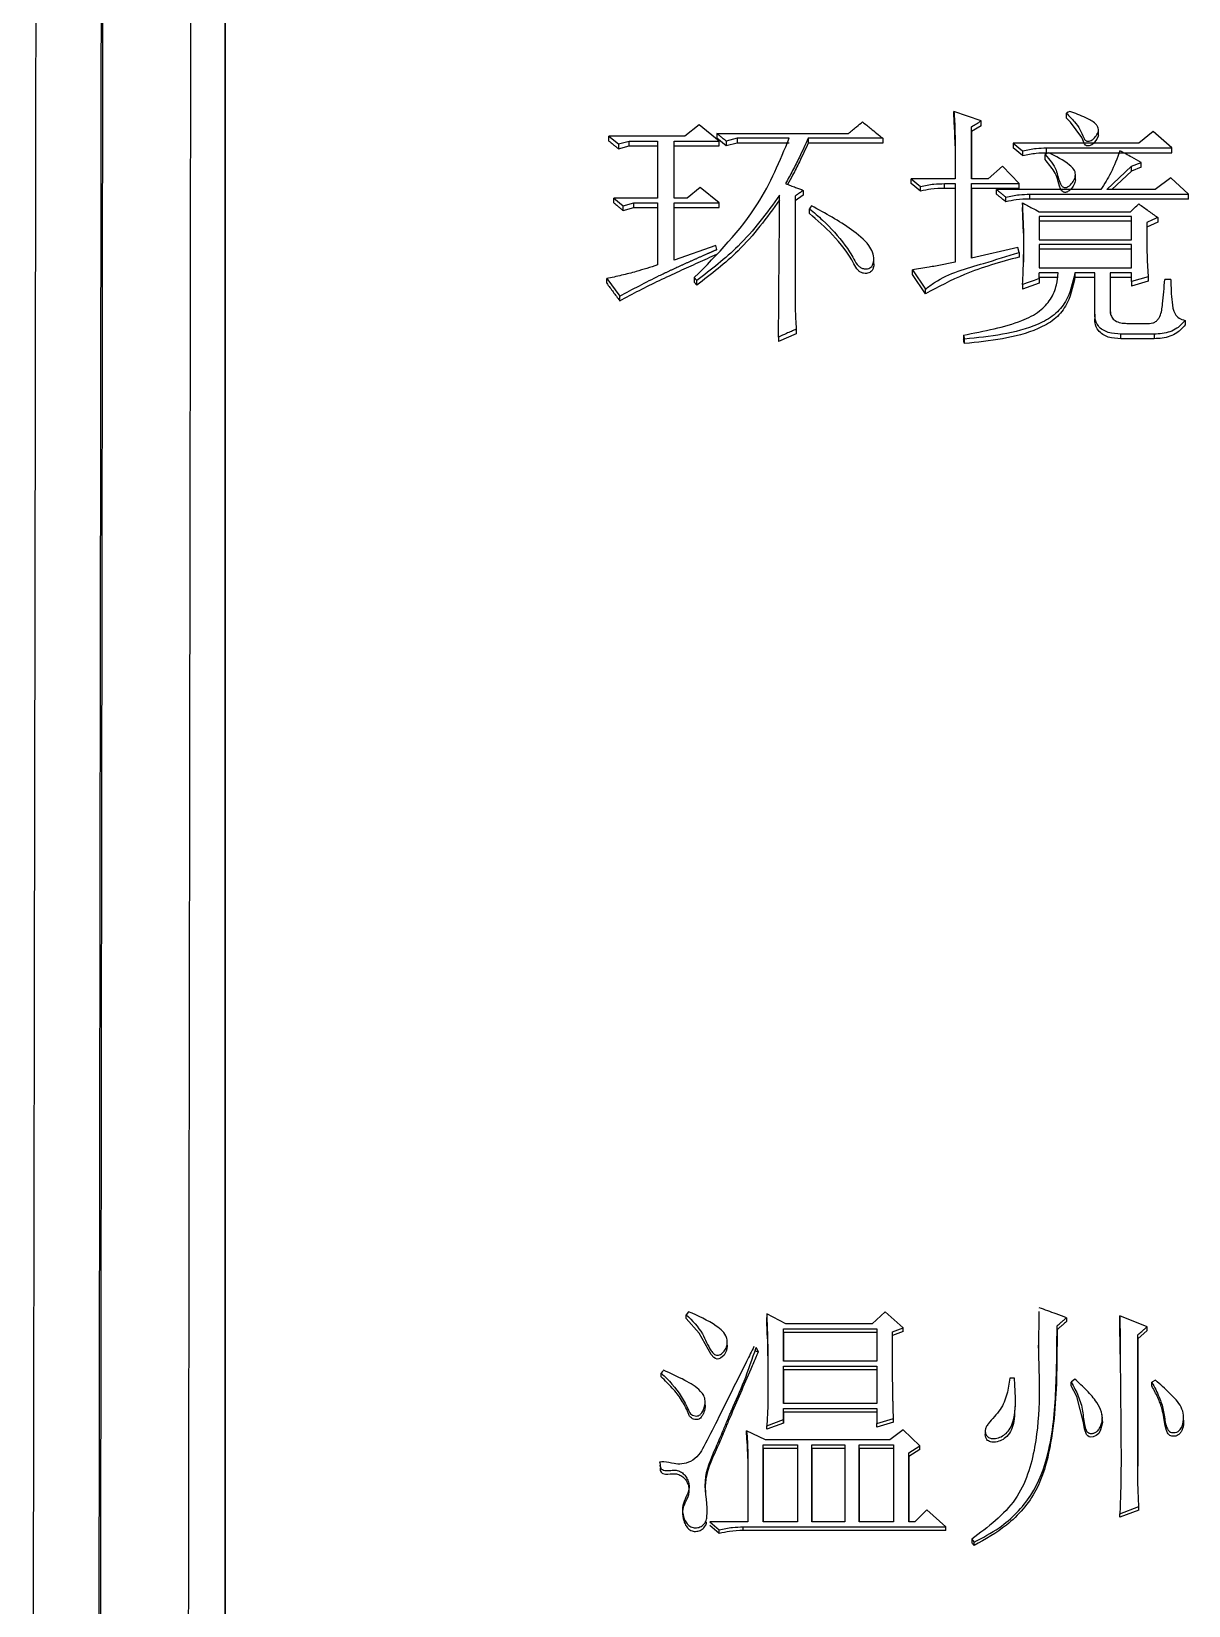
# Model space of a CAD drawing. Header units: millimetres. Extents: x 2404 to 4548, y 1024 to 2541.
# Drawn here: x 2914.55 to 2925.11, y 2236.89 to 2251.26 of the extents above; entities that cross this region are included whole.
import ezdxf

# ---------------------------------------------------------------- set-up
doc = ezdxf.new("R2010")
doc.units = ezdxf.units.MM

msp = doc.modelspace()

# ---------------------------------------------------------------- linework, layer by layer
at = {"color": 7, "linetype": 'Continuous', "lineweight": 25}
for p, q in [((2923.219, 2250.445), (2922.97, 2250.532)), ((2922.97, 2250.488), (2922.97, 2250.532)), ((2923.998, 2250.471), (2923.998, 2250.515)), ((2920.645, 2250.409), (2920.515, 2250.304)), ((2920.828, 2250.26), (2920.645, 2250.409)), ((2923.219, 2250.4), (2923.132, 2250.348)), ((2923.132, 2249.916), (2923.132, 2250.392)), ((2923.132, 2250.348), (2923.132, 2250.392)), ((2923.219, 2250.4), (2923.219, 2250.445)), ((2919.822, 2250.304), (2919.909, 2250.234)), ((2920.515, 2250.304), (2919.822, 2250.304)), ((2919.822, 2250.26), (2919.822, 2250.304)), ((2919.909, 2250.234), (2920.006, 2250.26)), ((2919.909, 2250.234), (2919.909, 2250.19)), ((2920.006, 2250.26), (2920.266, 2250.26)), ((2920.006, 2250.216), (2920.006, 2250.26)), ((2920.266, 2250.26), (2920.266, 2249.74)), ((2920.417, 2250.26), (2920.828, 2250.26)), ((2920.417, 2249.74), (2920.417, 2250.26)), ((2920.417, 2250.216), (2920.417, 2250.26)), ((2920.807, 2250.33), (2922.007, 2250.33)), ((2920.807, 2250.33), (2920.807, 2250.286)), ((2920.893, 2250.216), (2920.807, 2250.286)), ((2920.991, 2250.286), (2920.893, 2250.26)), ((2920.893, 2250.26), (2920.893, 2250.216)), ((2920.991, 2250.242), (2920.893, 2250.216)), ((2921.467, 2250.286), (2920.991, 2250.286)), ((2921.467, 2250.242), (2920.991, 2250.242)), ((2922.321, 2250.286), (2921.64, 2250.286)), ((2921.64, 2250.286), (2921.64, 2250.242)), ((2922.321, 2250.242), (2921.64, 2250.242)), ((2922.981, 2250.26), (2922.981, 2249.916)), ((2922.981, 2250.216), (2922.981, 2250.26)), ((2923.132, 2250.348), (2923.132, 2249.916)), ((2923.511, 2250.242), (2923.598, 2250.172)), ((2924.658, 2250.242), (2923.511, 2250.242)), ((2923.511, 2250.242), (2923.511, 2250.198)), ((2924.29, 2250.312), (2924.29, 2250.357)), ((2924.788, 2250.348), (2924.658, 2250.242)), ((2924.961, 2250.198), (2924.788, 2250.348)), ((2919.909, 2250.19), (2920.006, 2250.216)), ((2920.006, 2250.216), (2920.266, 2250.216)), ((2920.417, 2249.74), (2920.417, 2250.216)), ((2920.417, 2250.216), (2920.828, 2250.216)), ((2923.598, 2250.128), (2923.511, 2250.198)), ((2923.598, 2250.172), (2923.598, 2250.128)), ((2923.803, 2250.093), (2923.803, 2250.137)), ((2923.814, 2250.198), (2924.961, 2250.198)), ((2923.814, 2250.198), (2923.814, 2250.154)), ((2923.814, 2250.154), (2924.961, 2250.154)), ((2924.961, 2250.154), (2924.961, 2250.198)), ((2923.414, 2250.031), (2923.284, 2249.916)), ((2923.565, 2249.872), (2923.414, 2250.031)), ((2924.08, 2249.907), (2924.08, 2249.951)), ((2924.366, 2249.819), (2924.593, 2250.031)), ((2924.593, 2249.987), (2924.412, 2249.819)), ((2924.593, 2250.031), (2924.679, 2250.066)), ((2924.593, 2249.987), (2924.593, 2250.031)), ((2924.679, 2250.023), (2924.593, 2249.987)), ((2924.679, 2250.023), (2924.679, 2250.066)), ((2920.655, 2249.837), (2920.536, 2249.74)), ((2920.828, 2249.696), (2920.655, 2249.837)), ((2921.596, 2249.811), (2921.596, 2249.767)), ((2922.581, 2249.916), (2922.667, 2249.846)), ((2922.981, 2249.916), (2922.581, 2249.916)), ((2922.667, 2249.803), (2922.581, 2249.873)), ((2922.667, 2249.803), (2922.667, 2249.846)), ((2922.884, 2249.872), (2922.981, 2249.872)), ((2922.884, 2249.829), (2922.884, 2249.872)), ((2922.981, 2249.829), (2922.884, 2249.829)), ((2922.981, 2249.872), (2922.981, 2249.156)), ((2923.284, 2249.916), (2923.132, 2249.916)), ((2923.132, 2249.872), (2923.565, 2249.872)), ((2923.132, 2249.192), (2923.132, 2249.872)), ((2923.132, 2249.829), (2923.132, 2249.872)), ((2923.132, 2249.829), (2923.132, 2249.192)), ((2923.565, 2249.829), (2923.132, 2249.829)), ((2924.312, 2249.819), (2923.36, 2249.819)), ((2923.36, 2249.776), (2923.36, 2249.819)), ((2924.809, 2249.819), (2924.366, 2249.819)), ((2924.95, 2249.925), (2924.809, 2249.819)), ((2925.112, 2249.775), (2924.95, 2249.925)), ((2919.866, 2249.74), (2919.952, 2249.669)), ((2920.266, 2249.74), (2919.866, 2249.74)), ((2919.866, 2249.697), (2919.866, 2249.74)), ((2919.952, 2249.669), (2920.05, 2249.696)), ((2919.952, 2249.626), (2919.952, 2249.669)), ((2919.952, 2249.626), (2920.05, 2249.653)), ((2920.05, 2249.696), (2920.266, 2249.696)), ((2920.05, 2249.653), (2920.05, 2249.696)), ((2920.05, 2249.653), (2920.266, 2249.653)), ((2920.266, 2249.696), (2920.266, 2249.13)), ((2920.536, 2249.74), (2920.417, 2249.74)), ((2920.417, 2249.696), (2920.828, 2249.696)), ((2920.417, 2249.174), (2920.417, 2249.696)), ((2920.417, 2249.653), (2920.417, 2249.696)), ((2920.417, 2249.174), (2920.417, 2249.653)), ((2920.417, 2249.653), (2920.828, 2249.653)), ((2921.596, 2249.767), (2921.521, 2249.714)), ((2921.521, 2249.758), (2921.521, 2248.837)), ((2921.521, 2249.758), (2921.521, 2249.714)), ((2921.521, 2249.714), (2921.521, 2248.837)), ((2923.446, 2249.706), (2923.446, 2249.749)), ((2923.598, 2249.696), (2923.598, 2249.653)), ((2923.606, 2249.421), (2923.598, 2249.653)), ((2923.663, 2249.775), (2925.112, 2249.775)), ((2923.663, 2249.732), (2923.663, 2249.775)), ((2925.112, 2249.732), (2923.663, 2249.732)), ((2925.112, 2249.732), (2925.112, 2249.775)), ((2921.651, 2249.6), (2921.651, 2249.643)), ((2923.749, 2249.616), (2924.582, 2249.616)), ((2923.749, 2249.572), (2923.749, 2249.36)), ((2924.593, 2249.572), (2923.749, 2249.572)), ((2923.749, 2249.572), (2923.749, 2249.529)), ((2923.749, 2249.529), (2923.749, 2249.36)), ((2924.593, 2249.529), (2923.749, 2249.529)), ((2924.593, 2249.36), (2924.593, 2249.572)), ((2924.831, 2249.52), (2924.733, 2249.476)), ((2924.733, 2249.519), (2924.733, 2249.245)), ((2924.733, 2249.519), (2924.733, 2249.476)), ((2924.831, 2249.563), (2924.831, 2249.52)), ((2924.733, 2249.476), (2924.733, 2249.245)), ((2920.796, 2249.307), (2920.417, 2249.174)), ((2920.807, 2249.271), (2920.796, 2249.307)), ((2922.21, 2249.278), (2922.21, 2249.284)), ((2923.554, 2249.289), (2923.132, 2249.192)), ((2923.565, 2249.245), (2923.554, 2249.289)), ((2923.565, 2249.245), (2923.565, 2249.202)), ((2923.749, 2249.36), (2924.593, 2249.36)), ((2923.749, 2249.316), (2923.749, 2249.103)), ((2924.593, 2249.316), (2923.749, 2249.316)), ((2923.749, 2249.316), (2923.749, 2249.273)), ((2923.749, 2249.273), (2923.749, 2249.103)), ((2924.593, 2249.273), (2923.749, 2249.273)), ((2924.593, 2249.103), (2924.593, 2249.316)), ((2922.592, 2249.085), (2922.71, 2248.908)), ((2922.592, 2249.043), (2922.592, 2249.085)), ((2923.749, 2249.103), (2924.593, 2249.103)), ((2919.801, 2249.005), (2919.92, 2248.846)), ((2919.801, 2248.963), (2919.801, 2249.005)), ((2920.601, 2249.014), (2920.623, 2248.988)), ((2920.601, 2249.014), (2920.601, 2248.972)), ((2920.623, 2248.946), (2920.601, 2248.972)), ((2920.623, 2248.946), (2920.623, 2248.988)), ((2922.71, 2248.866), (2922.592, 2249.043)), ((2923.598, 2248.952), (2923.598, 2248.91)), ((2923.922, 2249.059), (2923.749, 2249.059)), ((2923.749, 2249.005), (2923.749, 2249.059)), ((2923.749, 2249.016), (2923.749, 2249.059)), ((2923.749, 2249.016), (2923.749, 2248.963)), ((2923.922, 2249.016), (2923.749, 2249.016)), ((2923.749, 2249.005), (2923.749, 2248.963)), ((2924.258, 2249.059), (2924.074, 2249.059)), ((2924.074, 2249.059), (2924.074, 2249.016)), ((2924.258, 2249.016), (2924.074, 2249.016)), ((2924.258, 2248.721), (2924.258, 2249.059)), ((2924.593, 2249.059), (2924.398, 2249.059)), ((2924.398, 2249.059), (2924.398, 2248.73)), ((2924.398, 2249.059), (2924.398, 2249.016)), ((2924.398, 2249.016), (2924.398, 2248.688)), ((2924.593, 2249.016), (2924.398, 2249.016)), ((2924.593, 2248.979), (2924.593, 2249.059)), ((2924.744, 2248.981), (2924.593, 2248.937)), ((2924.593, 2248.979), (2924.593, 2248.937)), ((2924.744, 2249.023), (2924.744, 2248.981)), ((2924.95, 2248.997), (2924.896, 2248.997)), ((2919.92, 2248.804), (2919.92, 2248.846)), ((2922.71, 2248.866), (2922.71, 2248.908)), ((2924.256, 2248.68), (2924.256, 2248.637)), ((2921.532, 2248.502), (2921.369, 2248.431)), ((2921.532, 2248.543), (2921.532, 2248.502)), ((2924.55, 2248.597), (2924.755, 2248.597)), ((2925.08, 2248.624), (2925.08, 2248.582)), ((2921.369, 2248.472), (2921.369, 2248.431)), ((2923.057, 2248.49), (2923.068, 2248.454)), ((2923.057, 2248.49), (2923.057, 2248.448)), ((2923.068, 2248.413), (2923.068, 2248.454)), ((2924.798, 2248.499), (2924.495, 2248.499)), ((2924.495, 2248.457), (2924.495, 2248.499)), ((2924.798, 2248.457), (2924.495, 2248.457)), ((2924.798, 2248.499), (2924.798, 2248.457)), ((2920.548, 2239.576), (2920.527, 2239.549)), ((2920.527, 2239.514), (2920.527, 2239.549)), ((2921.435, 2239.466), (2921.262, 2239.558)), ((2921.262, 2239.558), (2921.262, 2239.523)), ((2921.266, 2239.362), (2921.262, 2239.523)), ((2922.225, 2239.466), (2921.435, 2239.466)), ((2922.344, 2239.576), (2922.225, 2239.466)), ((2922.506, 2239.429), (2922.344, 2239.576)), ((2923.746, 2239.237), (2923.75, 2239.578)), ((2923.999, 2239.521), (2923.999, 2239.486)), ((2924.734, 2239.439), (2924.486, 2239.54)), ((2924.486, 2239.505), (2924.486, 2239.54)), ((2924.488, 2239.19), (2924.486, 2239.505)), ((2920.9, 2239.309), (2920.9, 2239.321)), ((2921.414, 2239.42), (2922.268, 2239.42)), ((2921.414, 2239.126), (2921.414, 2239.42)), ((2921.414, 2239.385), (2921.414, 2239.42)), ((2922.268, 2239.385), (2921.414, 2239.385)), ((2921.414, 2239.385), (2921.414, 2239.126)), ((2922.268, 2239.42), (2922.268, 2239.126)), ((2922.409, 2239.393), (2922.506, 2239.429)), ((2922.506, 2239.395), (2922.409, 2239.358)), ((2922.506, 2239.395), (2922.506, 2239.429)), ((2923.912, 2239.413), (2923.912, 2239.448)), ((2924.734, 2239.404), (2924.648, 2239.33)), ((2924.648, 2238.167), (2924.648, 2239.365)), ((2924.648, 2239.33), (2924.648, 2239.365)), ((2924.648, 2239.33), (2924.648, 2238.167)), ((2924.734, 2239.404), (2924.734, 2239.439)), ((2921.153, 2239.218), (2921.186, 2239.211)), ((2921.186, 2239.211), (2921.165, 2239.25)), ((2922.268, 2239.126), (2921.414, 2239.126)), ((2921.414, 2239.08), (2922.268, 2239.08)), ((2921.414, 2238.739), (2921.414, 2239.08)), ((2921.414, 2239.046), (2921.414, 2239.08)), ((2921.414, 2239.046), (2921.414, 2238.739)), ((2922.268, 2239.046), (2921.414, 2239.046)), ((2922.268, 2239.08), (2922.268, 2238.739)), ((2920.299, 2238.982), (2920.299, 2239.016)), ((2923.523, 2238.97), (2923.48, 2238.97)), ((2924.075, 2238.96), (2924.042, 2238.933)), ((2924.81, 2238.951), (2924.778, 2238.933)), ((2924.778, 2238.899), (2924.778, 2238.933)), ((2920.7, 2238.724), (2920.7, 2238.758)), ((2922.268, 2238.739), (2921.414, 2238.739)), ((2921.273, 2238.712), (2921.262, 2238.536)), ((2921.262, 2238.536), (2921.414, 2238.592)), ((2921.414, 2238.693), (2922.268, 2238.693)), ((2921.414, 2238.592), (2921.414, 2238.693)), ((2921.414, 2238.659), (2921.414, 2238.693)), ((2921.414, 2238.659), (2921.414, 2238.558)), ((2922.268, 2238.659), (2921.414, 2238.659)), ((2921.414, 2238.558), (2921.414, 2238.592)), ((2922.268, 2238.693), (2922.268, 2238.555)), ((2922.268, 2238.555), (2922.42, 2238.601)), ((2922.42, 2238.567), (2922.42, 2238.601)), ((2923.53, 2238.677), (2923.53, 2238.711)), ((2924.323, 2238.612), (2924.323, 2238.637)), ((2925.066, 2238.633), (2925.066, 2238.638)), ((2925.066, 2238.604), (2925.066, 2238.62)), ((2921.251, 2238.407), (2921.078, 2238.49)), ((2921.078, 2238.457), (2921.078, 2238.49)), ((2921.414, 2238.558), (2921.262, 2238.503)), ((2921.262, 2238.503), (2921.262, 2238.536)), ((2922.42, 2238.567), (2922.268, 2238.521)), ((2922.268, 2238.521), (2922.268, 2238.555)), ((2922.506, 2238.499), (2922.387, 2238.407)), ((2922.658, 2238.352), (2922.506, 2238.499)), ((2923.301, 2238.574), (2923.301, 2238.573)), ((2921.23, 2238.361), (2921.543, 2238.361)), ((2921.23, 2237.658), (2921.23, 2238.361)), ((2921.23, 2238.328), (2921.23, 2238.361)), ((2921.23, 2238.328), (2921.23, 2237.658)), ((2921.543, 2238.328), (2921.23, 2238.328)), ((2922.387, 2238.407), (2921.251, 2238.407)), ((2921.543, 2238.361), (2921.543, 2237.658)), ((2921.673, 2238.361), (2921.976, 2238.361)), ((2921.673, 2237.658), (2921.673, 2238.361)), ((2921.673, 2238.328), (2921.673, 2238.361)), ((2921.673, 2238.328), (2921.673, 2237.658)), ((2921.976, 2238.328), (2921.673, 2238.328)), ((2921.976, 2238.361), (2921.976, 2237.658)), ((2922.106, 2238.361), (2922.42, 2238.361)), ((2922.106, 2237.658), (2922.106, 2238.361)), ((2922.106, 2238.328), (2922.106, 2238.361)), ((2922.106, 2238.328), (2922.106, 2237.658)), ((2922.42, 2238.328), (2922.106, 2238.328)), ((2922.42, 2238.361), (2922.42, 2237.658)), ((2922.56, 2238.287), (2922.658, 2238.352)), ((2922.658, 2238.319), (2922.56, 2238.254)), ((2922.658, 2238.319), (2922.658, 2238.352)), ((2921.089, 2238.235), (2921.089, 2238.269)), ((2922.56, 2238.254), (2922.56, 2238.287)), ((2922.722, 2237.769), (2922.614, 2237.658)), ((2922.896, 2237.612), (2922.722, 2237.769)), ((2924.486, 2237.732), (2924.659, 2237.797)), ((2924.659, 2237.764), (2924.486, 2237.7)), ((2924.486, 2237.7), (2924.486, 2237.732)), ((2924.659, 2237.764), (2924.659, 2237.797)), ((2920.743, 2237.658), (2920.829, 2237.584)), ((2921.089, 2237.658), (2920.743, 2237.658)), ((2920.829, 2237.552), (2920.743, 2237.626)), ((2920.829, 2237.552), (2920.829, 2237.584)), ((2921.046, 2237.612), (2922.896, 2237.612)), ((2921.046, 2237.579), (2921.046, 2237.612)), ((2921.543, 2237.658), (2921.23, 2237.658)), ((2921.976, 2237.658), (2921.673, 2237.658)), ((2922.42, 2237.658), (2922.106, 2237.658)), ((2922.614, 2237.658), (2922.56, 2237.658)), ((2922.896, 2237.579), (2922.896, 2237.612)), ((2922.896, 2237.579), (2921.046, 2237.579)), ((2923.134, 2237.5), (2923.134, 2237.468)), ((2923.155, 2237.441), (2923.155, 2237.473))]:
    msp.add_line(p, q, dxfattribs=at)
at = {"color": 7, "linetype": 'Continuous', "lineweight": 25, "flags": 128}
for points in [[(2924.03, 2250.532), (2924.014, 2250.524), (2923.998, 2250.515)], [(2924.289, 2250.313), (2924.288, 2250.305), (2924.275, 2250.278), (2924.246, 2250.238), (2924.228, 2250.225), (2924.206, 2250.217), (2924.192, 2250.216), (2924.181, 2250.218), (2924.172, 2250.224), (2924.162, 2250.235), (2924.137, 2250.293), (2924.036, 2250.432), (2923.998, 2250.471), (2923.998, 2250.471)], [(2920.828, 2250.216), (2920.828, 2250.238), (2920.828, 2250.26)], [(2920.991, 2250.286), (2920.991, 2250.275), (2920.991, 2250.264), (2920.991, 2250.242)], [(2922.321, 2250.286), (2922.321, 2250.264), (2922.321, 2250.242)], [(2923.836, 2250.154), (2923.819, 2250.146), (2923.803, 2250.137)], [(2922.581, 2249.873), (2922.581, 2249.884), (2922.581, 2249.895), (2922.581, 2249.906), (2922.581, 2249.916)], [(2923.565, 2249.829), (2923.565, 2249.84), (2923.565, 2249.856), (2923.565, 2249.872)], [(2920.828, 2249.653), (2920.828, 2249.664), (2920.828, 2249.68), (2920.828, 2249.696)], [(2921.672, 2249.669), (2921.661, 2249.656), (2921.651, 2249.643)], [(2924.831, 2249.563), (2924.782, 2249.541), (2924.733, 2249.519)], [(2923.749, 2249.005), (2923.702, 2248.989), (2923.656, 2248.973), (2923.598, 2248.952)], [(2923.749, 2248.963), (2923.673, 2248.937), (2923.598, 2248.91)], [(2924.744, 2249.023), (2924.669, 2249.001), (2924.593, 2248.979)], [(2920.898, 2239.285), (2920.902, 2239.263), (2920.895, 2239.221), (2920.873, 2239.181), (2920.84, 2239.153), (2920.826, 2239.146), (2920.811, 2239.144), (2920.795, 2239.148), (2920.779, 2239.157), (2920.755, 2239.185), (2920.646, 2239.379), (2920.527, 2239.514), (2920.527, 2239.514)], [(2920.321, 2239.043), (2920.316, 2239.036), (2920.307, 2239.026), (2920.299, 2239.016)], [(2924.042, 2238.899), (2924.042, 2238.914), (2924.042, 2238.923), (2924.042, 2238.933)], [(2924.32, 2238.603), (2924.326, 2238.565), (2924.31, 2238.499), (2924.292, 2238.466), (2924.27, 2238.445), (2924.241, 2238.433), (2924.221, 2238.431), (2924.206, 2238.434), (2924.193, 2238.442), (2924.181, 2238.456), (2924.163, 2238.506), (2924.153, 2238.566), (2924.092, 2238.803), (2924.042, 2238.899), (2924.042, 2238.899)], [(2923.134, 2237.5), (2923.144, 2237.487), (2923.155, 2237.473)], [(2923.134, 2237.468), (2923.139, 2237.461), (2923.144, 2237.454), (2923.155, 2237.441)]]:
    msp.add_lwpolyline(points, dxfattribs=at)
at = {"color": 7, "linetype": 'Continuous', "lineweight": 25}
for points, knots in [([(2916.319, 2292.358), (2916.319, 2292.254), (2916.319, 2291.734), (2916.319, 2290.367), (2916.319, 2288.207), (2916.319, 2285.588), (2916.319, 2283.126), (2916.319, 2279.618), (2916.319, 2276.475), (2916.319, 2272.16), (2916.319, 2267.473), (2916.319, 2262.341), (2916.319, 2256.917), (2916.319, 2252.358), (2916.319, 2246.436), (2916.32, 2241.53), (2916.32, 2234.851), (2916.32, 2230.558), (2916.32, 2227.557)], [0, 0, 0, 0, 0.020124, 0.100733, 0.181328, 0.221587, 0.302184, 0.342442, 0.423039, 0.463298, 0.543894, 0.624491, 0.664749, 0.745346, 0.785604, 0.8662, 0.906458, 1, 1, 1, 1]), ([(2914.65, 2291.41), (2914.65, 2291.439), (2914.651, 2291.527), (2914.649, 2290.541), (2914.646, 2288.528), (2914.642, 2285.465), (2914.637, 2282.077), (2914.631, 2278.739), (2914.627, 2275.67), (2914.621, 2272.026), (2914.615, 2267.756), (2914.607, 2263.11), (2914.6, 2258.163), (2914.592, 2252.993), (2914.583, 2247.308), (2914.573, 2241.111), (2914.562, 2234.428), (2914.554, 2229.737), (2914.551, 2227.343)], [0, 0, 0, 0, 0.039342, 0.122943, 0.206183, 0.289063, 0.371582, 0.416612, 0.465601, 0.518547, 0.575452, 0.636313, 0.690059, 0.746552, 0.805793, 0.867782, 0.932518, 1, 1, 1, 1]), ([(2915.156, 2227.207), (2915.16, 2230.507), (2915.169, 2237.105), (2915.182, 2246.535), (2915.194, 2255.416), (2915.205, 2263.573), (2915.215, 2270.874), (2915.223, 2277.191), (2915.23, 2282.415), (2915.235, 2286.464), (2915.238, 2288.867), (2915.239, 2290.181), (2915.239, 2290.502), (2915.239, 2290.663)], [0, 0, 0, 0, 0.0981345, 0.196269, 0.2944034, 0.3925379, 0.4906723, 0.5888066, 0.686941, 0.7850753, 0.8832097, 0.9416048, 1, 1, 1, 1]), ([(2915.17, 2227.159), (2915.173, 2229.544), (2915.179, 2234.251), (2915.189, 2241), (2915.197, 2247.343), (2915.205, 2253.238), (2915.213, 2258.668), (2915.22, 2264.401), (2915.228, 2270.17), (2915.235, 2275.65), (2915.241, 2280.118), (2915.245, 2283.64), (2915.249, 2286.303), (2915.251, 2288.203), (2915.252, 2289.434), (2915.253, 2289.949), (2915.253, 2290.098), (2915.253, 2290.123)], [0, 0, 0, 0, 0.07139, 0.140843, 0.208359, 0.273937, 0.337578, 0.399281, 0.488173, 0.572709, 0.652888, 0.72871, 0.800173, 0.867277, 0.930021, 0.988406, 1, 1, 1, 1]), ([(2916.051, 2289.34), (2916.051, 2289.247), (2916.051, 2289.077), (2916.05, 2288.63), (2916.05, 2288.089), (2916.049, 2287.413), (2916.048, 2286.606), (2916.047, 2285.666), (2916.046, 2284.594), (2916.044, 2282.885), (2916.04, 2280.199), (2916.035, 2276.049), (2916.028, 2270.832), (2916.021, 2265.226), (2916.013, 2259.548), (2916.006, 2254.081), (2915.998, 2248.068), (2915.989, 2241.521), (2915.979, 2234.478), (2915.972, 2229.536), (2915.969, 2227.022)], [0, 0, 0, 0, 0.037781, 0.069081, 0.100468, 0.131943, 0.163506, 0.195157, 0.226895, 0.258722, 0.330934, 0.408983, 0.49287, 0.582593, 0.645672, 0.711347, 0.779618, 0.850484, 0.923944, 1, 1, 1, 1]), ([(2916.32, 2227.456), (2916.32, 2228.104), (2916.32, 2231.344), (2916.32, 2237.109), (2916.32, 2243.326), (2916.319, 2249.361), (2916.319, 2253.991), (2916.319, 2257.802), (2916.319, 2259.246), (2916.319, 2259.642)], [0, 0, 0, 0, 0.056256, 0.281605, 0.506911, 0.619454, 0.844767, 0.95731, 1, 1, 1, 1]), ([(2922.97, 2250.532), (2922.972, 2250.502), (2922.977, 2250.441), (2922.98, 2250.351), (2922.981, 2250.29), (2922.981, 2250.26)], [0, 0, 0, 0, 0.33558, 0.667724, 1, 1, 1, 1]), ([(2923.998, 2250.515), (2924.023, 2250.489), (2924.068, 2250.443), (2924.125, 2250.369), (2924.146, 2250.311), (2924.163, 2250.276), (2924.172, 2250.266), (2924.184, 2250.26), (2924.198, 2250.259), (2924.215, 2250.262), (2924.236, 2250.272), (2924.259, 2250.295), (2924.278, 2250.323), (2924.291, 2250.353), (2924.29, 2250.377), (2924.28, 2250.4), (2924.246, 2250.438), (2924.16, 2250.483), (2924.079, 2250.514), (2924.03, 2250.532)], [0, 0, 0, 0, 0.133739, 0.243051, 0.352533, 0.371712, 0.391103, 0.40333, 0.418292, 0.440552, 0.463875, 0.498841, 0.561321, 0.592898, 0.624761, 0.654015, 0.68757, 0.813379, 1, 1, 1, 1]), ([(2922.007, 2250.33), (2922.02, 2250.34), (2922.045, 2250.361), (2922.088, 2250.396), (2922.119, 2250.421), (2922.137, 2250.436)], [0, 0, 0, 0, 0.288432, 0.576865, 1, 1, 1, 1]), ([(2922.137, 2250.436), (2922.162, 2250.415), (2922.205, 2250.38), (2922.267, 2250.331), (2922.303, 2250.301), (2922.321, 2250.286)], [0, 0, 0, 0, 0.407194, 0.703597, 1, 1, 1, 1]), ([(2922.981, 2250.216), (2922.981, 2250.247), (2922.98, 2250.307), (2922.976, 2250.398), (2922.972, 2250.458), (2922.97, 2250.488)], [0, 0, 0, 0, 0.335994, 0.667926, 1, 1, 1, 1]), ([(2923.132, 2250.392), (2923.147, 2250.401), (2923.176, 2250.418), (2923.205, 2250.436), (2923.219, 2250.445)], [0, 0, 0, 0, 0.499999, 1, 1, 1, 1]), ([(2919.822, 2250.26), (2919.835, 2250.25), (2919.855, 2250.233), (2919.884, 2250.21), (2919.901, 2250.196), (2919.909, 2250.19)], [0, 0, 0, 0, 0.4286084, 0.7143042, 1, 1, 1, 1]), ([(2920.601, 2249.014), (2920.813, 2249.229), (2921.187, 2249.608), (2921.382, 2250.081), (2921.467, 2250.286)], [0, 0, 0, 0, 0.564597, 1, 1, 1, 1]), ([(2920.893, 2250.26), (2920.881, 2250.27), (2920.86, 2250.287), (2920.832, 2250.31), (2920.815, 2250.324), (2920.807, 2250.33)], [0, 0, 0, 0, 0.428361, 0.714181, 1, 1, 1, 1]), ([(2921.64, 2250.286), (2921.614, 2250.229), (2921.569, 2250.13), (2921.499, 2249.993), (2921.456, 2249.913), (2921.434, 2249.872)], [0, 0, 0, 0, 0.409741, 0.70481, 1, 1, 1, 1]), ([(2921.64, 2250.242), (2921.614, 2250.185), (2921.569, 2250.087), (2921.505, 2249.962), (2921.468, 2249.893), (2921.453, 2249.865)], [0, 0, 0, 0, 0.449925, 0.773337, 1, 1, 1, 1]), ([(2923.598, 2250.172), (2923.639, 2250.181), (2923.71, 2250.196), (2923.783, 2250.198), (2923.814, 2250.198)], [0, 0, 0, 0, 0.576873, 1, 1, 1, 1]), ([(2923.598, 2250.128), (2923.639, 2250.137), (2923.71, 2250.153), (2923.783, 2250.154), (2923.814, 2250.154)], [0, 0, 0, 0, 0.576909, 1, 1, 1, 1]), ([(2923.803, 2250.137), (2923.843, 2250.092), (2923.913, 2250.012), (2923.923, 2249.9), (2923.955, 2249.85), (2923.97, 2249.839), (2923.984, 2249.835), (2923.999, 2249.838), (2924.017, 2249.847), (2924.043, 2249.868), (2924.069, 2249.903), (2924.085, 2249.954), (2924.069, 2250.006), (2923.986, 2250.079), (2923.902, 2250.121), (2923.836, 2250.154)], [0, 0, 0, 0, 0.206756, 0.36622, 0.399315, 0.414903, 0.42938, 0.446247, 0.465285, 0.496864, 0.558757, 0.621691, 0.682799, 0.747419, 1, 1, 1, 1]), ([(2924.079, 2249.907), (2924.076, 2249.892), (2924.07, 2249.859), (2924.041, 2249.822), (2924.014, 2249.801), (2923.996, 2249.793), (2923.983, 2249.792), (2923.97, 2249.795), (2923.955, 2249.806), (2923.929, 2249.845), (2923.925, 2249.911), (2923.877, 2250.002), (2923.832, 2250.057), (2923.803, 2250.093)], [0, 0, 0, 0, 0.095128, 0.195269, 0.259874, 0.283272, 0.304509, 0.327952, 0.353183, 0.406729, 0.590525, 0.736094, 1, 1, 1, 1]), ([(2924.485, 2250.172), (2924.46, 2250.103), (2924.416, 2249.981), (2924.344, 2249.869), (2924.312, 2249.819)], [0, 0, 0, 0, 0.557248, 1, 1, 1, 1]), ([(2924.679, 2250.066), (2924.651, 2250.082), (2924.604, 2250.107), (2924.539, 2250.143), (2924.503, 2250.162), (2924.485, 2250.172)], [0, 0, 0, 0, 0.444073, 0.722036, 1, 1, 1, 1]), ([(2921.434, 2249.872), (2921.45, 2249.867), (2921.48, 2249.855), (2921.534, 2249.834), (2921.573, 2249.82), (2921.596, 2249.811)], [0, 0, 0, 0, 0.283862, 0.567725, 1, 1, 1, 1]), ([(2921.596, 2249.811), (2921.59, 2249.806), (2921.574, 2249.795), (2921.549, 2249.778), (2921.53, 2249.764), (2921.521, 2249.758)], [0, 0, 0, 0, 0.250001, 0.6250002, 1, 1, 1, 1]), ([(2922.667, 2249.846), (2922.707, 2249.855), (2922.778, 2249.87), (2922.851, 2249.872), (2922.884, 2249.872)], [0, 0, 0, 0, 0.558835, 1, 1, 1, 1]), ([(2922.884, 2249.829), (2922.843, 2249.828), (2922.769, 2249.826), (2922.698, 2249.81), (2922.667, 2249.803)], [0, 0, 0, 0, 0.561085, 1, 1, 1, 1]), ([(2923.36, 2249.819), (2923.372, 2249.809), (2923.393, 2249.793), (2923.421, 2249.769), (2923.438, 2249.756), (2923.446, 2249.749)], [0, 0, 0, 0, 0.428346, 0.714167, 1, 1, 1, 1]), ([(2919.866, 2249.697), (2919.878, 2249.687), (2919.899, 2249.67), (2919.927, 2249.646), (2919.944, 2249.633), (2919.952, 2249.626)], [0, 0, 0, 0, 0.428608, 0.714304, 1, 1, 1, 1]), ([(2921.38, 2249.767), (2921.262, 2249.605), (2921.049, 2249.313), (2920.754, 2249.088), (2920.623, 2248.988)], [0, 0, 0, 0, 0.555449, 1, 1, 1, 1]), ([(2921.38, 2249.723), (2921.262, 2249.562), (2921.049, 2249.27), (2920.754, 2249.046), (2920.623, 2248.946)], [0, 0, 0, 0, 0.555388, 1, 1, 1, 1]), ([(2921.369, 2248.472), (2921.369, 2248.481), (2921.37, 2248.506), (2921.37, 2248.541), (2921.37, 2248.583), (2921.371, 2248.626), (2921.371, 2248.669), (2921.371, 2248.711), (2921.372, 2248.746), (2921.372, 2248.788), (2921.372, 2248.831), (2921.373, 2248.873), (2921.373, 2248.916), (2921.373, 2248.95), (2921.373, 2248.993), (2921.374, 2249.027), (2921.374, 2249.069), (2921.374, 2249.112), (2921.375, 2249.155), (2921.375, 2249.197), (2921.375, 2249.231), (2921.376, 2249.274), (2921.376, 2249.316), (2921.377, 2249.359), (2921.377, 2249.401), (2921.377, 2249.435), (2921.378, 2249.478), (2921.378, 2249.512), (2921.378, 2249.554), (2921.379, 2249.588), (2921.379, 2249.63), (2921.379, 2249.687), (2921.38, 2249.735), (2921.38, 2249.767)], [0, 0, 0, 0, 0.019729, 0.059186, 0.078915, 0.118372, 0.157829, 0.177558, 0.217015, 0.236744, 0.276201, 0.315659, 0.335387, 0.374845, 0.394573, 0.43403, 0.453759, 0.493216, 0.532674, 0.552402, 0.59186, 0.611588, 0.651046, 0.690503, 0.710232, 0.749689, 0.769418, 0.808875, 0.828604, 0.868061, 0.88779, 0.927247, 1, 1, 1, 1]), ([(2921.651, 2249.643), (2921.692, 2249.609), (2921.812, 2249.508), (2921.951, 2249.353), (2922.047, 2249.207), (2922.085, 2249.13), (2922.123, 2249.103), (2922.152, 2249.094), (2922.18, 2249.094), (2922.204, 2249.102), (2922.222, 2249.117), (2922.235, 2249.143), (2922.242, 2249.187), (2922.233, 2249.247), (2922.171, 2249.348), (2922.04, 2249.454), (2921.859, 2249.567), (2921.735, 2249.635), (2921.672, 2249.669)], [0, 0, 0, 0, 0.09565, 0.280795, 0.373244, 0.419662, 0.436462, 0.4533, 0.470465, 0.483389, 0.496387, 0.510841, 0.535897, 0.579802, 0.622961, 0.750748, 0.875017, 1, 1, 1, 1]), ([(2923.446, 2249.706), (2923.434, 2249.716), (2923.413, 2249.733), (2923.384, 2249.756), (2923.368, 2249.769), (2923.36, 2249.776)], [0, 0, 0, 0, 0.432886, 0.7164419, 1, 1, 1, 1]), ([(2923.446, 2249.749), (2923.486, 2249.758), (2923.557, 2249.773), (2923.63, 2249.775), (2923.663, 2249.775)], [0, 0, 0, 0, 0.558839, 1, 1, 1, 1]), ([(2923.663, 2249.732), (2923.621, 2249.731), (2923.548, 2249.729), (2923.477, 2249.713), (2923.446, 2249.706)], [0, 0, 0, 0, 0.561089, 1, 1, 1, 1]), ([(2923.598, 2248.952), (2923.601, 2249.029), (2923.607, 2249.183), (2923.611, 2249.431), (2923.602, 2249.602), (2923.598, 2249.696)], [0, 0, 0, 0, 0.309877, 0.619791, 1, 1, 1, 1]), ([(2923.598, 2249.696), (2923.612, 2249.688), (2923.641, 2249.673), (2923.692, 2249.646), (2923.728, 2249.628), (2923.749, 2249.616)], [0, 0, 0, 0, 0.288217, 0.576435, 1, 1, 1, 1]), ([(2924.582, 2249.616), (2924.595, 2249.628), (2924.62, 2249.652), (2924.645, 2249.675), (2924.658, 2249.687)], [0, 0, 0, 0, 0.499999, 1, 1, 1, 1]), ([(2924.658, 2249.687), (2924.687, 2249.666), (2924.73, 2249.636), (2924.788, 2249.594), (2924.816, 2249.574), (2924.831, 2249.563)], [0, 0, 0, 0, 0.5, 0.75, 1, 1, 1, 1]), ([(2922.236, 2249.159), (2922.237, 2249.152), (2922.241, 2249.134), (2922.236, 2249.106), (2922.227, 2249.082), (2922.211, 2249.065), (2922.193, 2249.056), (2922.171, 2249.051), (2922.145, 2249.053), (2922.118, 2249.062), (2922.084, 2249.09), (2922.02, 2249.218), (2921.882, 2249.401), (2921.724, 2249.537), (2921.651, 2249.6)], [0, 0, 0, 0, 0.025638, 0.062848, 0.09324, 0.114417, 0.135605, 0.157562, 0.183803, 0.214117, 0.245018, 0.322491, 0.688269, 1, 1, 1, 1]), ([(2923.607, 2249.423), (2923.607, 2249.381), (2923.607, 2249.294), (2923.606, 2249.203), (2923.605, 2249.156)], [0, 0, 0, 0, 0.476993, 1, 1, 1, 1]), ([(2919.92, 2248.846), (2920.039, 2248.909), (2920.174, 2248.981), (2920.319, 2249.051), (2920.35, 2249.065), (2920.373, 2249.076), (2920.396, 2249.087), (2920.415, 2249.096), (2920.435, 2249.105), (2920.45, 2249.112), (2920.466, 2249.119), (2920.477, 2249.124), (2920.489, 2249.13), (2920.504, 2249.137), (2920.52, 2249.144), (2920.535, 2249.151), (2920.547, 2249.156), (2920.559, 2249.161), (2920.574, 2249.168), (2920.59, 2249.175), (2920.605, 2249.182), (2920.617, 2249.187), (2920.632, 2249.194), (2920.648, 2249.201), (2920.663, 2249.208), (2920.675, 2249.213), (2920.687, 2249.218), (2920.698, 2249.224), (2920.71, 2249.229), (2920.72, 2249.233), (2920.728, 2249.236), (2920.733, 2249.239), (2920.739, 2249.242), (2920.747, 2249.245), (2920.755, 2249.248), (2920.763, 2249.252), (2920.768, 2249.254), (2920.774, 2249.257), (2920.782, 2249.26), (2920.79, 2249.264), (2920.799, 2249.268), (2920.804, 2249.27), (2920.807, 2249.271)], [0, 0, 0, 0, 0.414083, 0.465835, 0.49171, 0.517586, 0.543462, 0.569338, 0.582276, 0.608151, 0.621089, 0.634027, 0.646965, 0.659903, 0.685779, 0.698716, 0.711654, 0.724592, 0.73753, 0.763406, 0.776344, 0.789282, 0.802219, 0.828095, 0.841033, 0.853971, 0.866909, 0.879847, 0.892784, 0.905722, 0.912191, 0.91866, 0.925129, 0.931598, 0.944536, 0.951005, 0.957474, 0.963943, 0.970412, 0.98335, 0.989818, 1, 1, 1, 1]), ([(2919.92, 2248.804), (2920.04, 2248.867), (2920.219, 2248.962), (2920.462, 2249.072), (2920.637, 2249.152), (2920.75, 2249.203), (2920.807, 2249.229)], [0, 0, 0, 0, 0.414296, 0.62139, 0.810694, 1, 1, 1, 1]), ([(2922.71, 2248.908), (2922.738, 2248.93), (2922.889, 2249.047), (2923.199, 2249.128), (2923.458, 2249.211), (2923.565, 2249.245)], [0, 0, 0, 0, 0.116288, 0.635254, 1, 1, 1, 1]), ([(2924.733, 2249.245), (2924.734, 2249.214), (2924.735, 2249.162), (2924.739, 2249.088), (2924.742, 2249.045), (2924.744, 2249.023)], [0, 0, 0, 0, 0.415687, 0.707752, 1, 1, 1, 1]), ([(2920.266, 2249.13), (2920.201, 2249.109), (2920.093, 2249.074), (2919.937, 2249.035), (2919.846, 2249.015), (2919.801, 2249.005)], [0, 0, 0, 0, 0.424962, 0.712284, 1, 1, 1, 1]), ([(2922.981, 2249.156), (2922.942, 2249.148), (2922.863, 2249.131), (2922.733, 2249.107), (2922.642, 2249.093), (2922.592, 2249.085)], [0, 0, 0, 0, 0.306381, 0.612797, 1, 1, 1, 1]), ([(2923.565, 2249.202), (2923.396, 2249.156), (2923.096, 2249.073), (2922.827, 2248.929), (2922.71, 2248.866)], [0, 0, 0, 0, 0.5652512, 1, 1, 1, 1]), ([(2919.801, 2248.963), (2919.821, 2248.937), (2919.85, 2248.897), (2919.89, 2248.844), (2919.91, 2248.817), (2919.92, 2248.804)], [0, 0, 0, 0, 0.5, 0.75, 1, 1, 1, 1]), ([(2923.057, 2248.49), (2923.151, 2248.508), (2923.333, 2248.542), (2923.569, 2248.608), (2923.751, 2248.696), (2923.858, 2248.814), (2923.911, 2248.938), (2923.919, 2249.021), (2923.922, 2249.059)], [0, 0, 0, 0, 0.245646, 0.473666, 0.633063, 0.763711, 0.894016, 1, 1, 1, 1]), ([(2924.074, 2249.059), (2924.055, 2248.968), (2924.025, 2248.826), (2923.891, 2248.667), (2923.59, 2248.506), (2923.3, 2248.477), (2923.068, 2248.454)], [0, 0, 0, 0, 0.2265728, 0.3529789, 0.4833551, 1, 1, 1, 1]), ([(2924.074, 2249.016), (2924.055, 2248.925), (2924.025, 2248.784), (2923.891, 2248.625), (2923.59, 2248.465), (2923.3, 2248.436), (2923.068, 2248.413)], [0, 0, 0, 0, 0.226405, 0.352766, 0.483152, 1, 1, 1, 1]), ([(2924.755, 2248.597), (2924.765, 2248.597), (2924.785, 2248.599), (2924.814, 2248.612), (2924.836, 2248.633), (2924.865, 2248.686), (2924.88, 2248.811), (2924.889, 2248.923), (2924.896, 2248.997)], [0, 0, 0, 0, 0.060123, 0.1192, 0.185763, 0.251345, 0.507834, 1, 1, 1, 1]), ([(2924.95, 2248.997), (2924.952, 2248.928), (2924.955, 2248.824), (2924.973, 2248.699), (2925.023, 2248.64), (2925.06, 2248.629), (2925.08, 2248.624)], [0, 0, 0, 0, 0.492785, 0.749576, 0.872123, 1, 1, 1, 1]), ([(2921.521, 2248.837), (2921.521, 2248.802), (2921.522, 2248.736), (2921.524, 2248.638), (2921.529, 2248.575), (2921.532, 2248.543)], [0, 0, 0, 0, 0.355817, 0.677713, 1, 1, 1, 1]), ([(2924.495, 2248.499), (2924.456, 2248.501), (2924.379, 2248.504), (2924.285, 2248.561), (2924.254, 2248.645), (2924.256, 2248.696), (2924.258, 2248.721)], [0, 0, 0, 0, 0.295173, 0.576606, 0.789028, 1, 1, 1, 1]), ([(2924.398, 2248.73), (2924.398, 2248.717), (2924.397, 2248.69), (2924.41, 2248.651), (2924.442, 2248.617), (2924.493, 2248.599), (2924.531, 2248.598), (2924.55, 2248.597)], [0, 0, 0, 0, 0.178016, 0.357314, 0.541602, 0.768589, 1, 1, 1, 1]), ([(2921.532, 2248.543), (2921.517, 2248.537), (2921.487, 2248.524), (2921.432, 2248.5), (2921.393, 2248.483), (2921.369, 2248.472)], [0, 0, 0, 0, 0.277507, 0.555013, 1, 1, 1, 1]), ([(2924.495, 2248.457), (2924.456, 2248.459), (2924.379, 2248.462), (2924.286, 2248.52), (2924.257, 2248.589), (2924.258, 2248.626), (2924.258, 2248.638)], [0, 0, 0, 0, 0.334013, 0.652342, 0.892448, 1, 1, 1, 1]), ([(2925.08, 2248.624), (2925.057, 2248.598), (2925.02, 2248.554), (2924.943, 2248.518), (2924.872, 2248.502), (2924.823, 2248.5), (2924.798, 2248.499)], [0, 0, 0, 0, 0.32906, 0.549528, 0.774008, 1, 1, 1, 1]), ([(2925.08, 2248.582), (2925.057, 2248.556), (2925.02, 2248.513), (2924.943, 2248.477), (2924.872, 2248.46), (2924.823, 2248.458), (2924.798, 2248.457)], [0, 0, 0, 0, 0.328935, 0.549407, 0.773938, 1, 1, 1, 1]), ([(2923.068, 2248.413), (2923.066, 2248.419), (2923.062, 2248.431), (2923.059, 2248.442), (2923.057, 2248.448)], [0, 0, 0, 0, 0.50001, 1, 1, 1, 1]), ([(2923.999, 2239.521), (2923.968, 2239.533), (2923.91, 2239.554), (2923.827, 2239.584), (2923.776, 2239.603), (2923.75, 2239.613)], [0, 0, 0, 0, 0.377734, 0.688867, 1, 1, 1, 1]), ([(2920.527, 2239.549), (2920.582, 2239.494), (2920.679, 2239.396), (2920.726, 2239.257), (2920.773, 2239.195), (2920.794, 2239.182), (2920.812, 2239.177), (2920.831, 2239.182), (2920.852, 2239.194), (2920.877, 2239.218), (2920.898, 2239.254), (2920.904, 2239.298), (2920.896, 2239.35), (2920.86, 2239.403), (2920.746, 2239.489), (2920.636, 2239.537), (2920.548, 2239.576)], [0, 0, 0, 0, 0.207426, 0.3671791, 0.4006894, 0.4165576, 0.4312681, 0.4480728, 0.4666486, 0.4972467, 0.5385204, 0.578669, 0.62014, 0.6824247, 0.7472329, 1, 1, 1, 1]), ([(2921.262, 2239.558), (2921.262, 2239.553), (2921.262, 2239.547), (2921.263, 2239.536), (2921.263, 2239.524), (2921.264, 2239.511), (2921.264, 2239.498), (2921.264, 2239.484), (2921.265, 2239.471), (2921.265, 2239.453), (2921.266, 2239.43), (2921.267, 2239.404), (2921.268, 2239.377), (2921.269, 2239.323), (2921.271, 2239.261), (2921.272, 2239.198), (2921.272, 2239.166), (2921.272, 2239.144), (2921.273, 2239.122), (2921.273, 2239.095), (2921.273, 2239.068), (2921.273, 2239.041), (2921.273, 2239.014), (2921.273, 2238.987), (2921.273, 2238.96), (2921.273, 2238.933), (2921.273, 2238.911), (2921.273, 2238.893), (2921.273, 2238.88), (2921.273, 2238.866), (2921.273, 2238.853), (2921.273, 2238.839), (2921.273, 2238.826), (2921.273, 2238.812), (2921.273, 2238.799), (2921.273, 2238.785), (2921.273, 2238.772), (2921.273, 2238.761), (2921.273, 2238.752), (2921.273, 2238.745), (2921.273, 2238.738), (2921.273, 2238.732), (2921.273, 2238.726), (2921.273, 2238.719), (2921.273, 2238.715), (2921.273, 2238.712)], [0, 0, 0, 0, 0.015876, 0.023814, 0.03969, 0.055566, 0.071442, 0.087319, 0.103195, 0.119071, 0.150823, 0.182575, 0.214327, 0.246079, 0.373089, 0.436594, 0.468346, 0.484222, 0.515974, 0.547726, 0.579478, 0.611231, 0.642983, 0.674735, 0.706487, 0.738239, 0.769992, 0.785868, 0.801744, 0.81762, 0.833496, 0.849372, 0.865248, 0.881124, 0.897, 0.912877, 0.928753, 0.944629, 0.952567, 0.960505, 0.968443, 0.976381, 0.984319, 0.988288, 1, 1, 1, 1]), ([(2923.912, 2239.448), (2923.925, 2239.458), (2923.945, 2239.476), (2923.974, 2239.5), (2923.991, 2239.514), (2923.999, 2239.521)], [0, 0, 0, 0, 0.432505, 0.716252, 1, 1, 1, 1]), ([(2923.999, 2239.486), (2923.986, 2239.476), (2923.966, 2239.458), (2923.937, 2239.434), (2923.92, 2239.42), (2923.912, 2239.413)], [0, 0, 0, 0, 0.432757, 0.716378, 1, 1, 1, 1]), ([(2924.486, 2239.54), (2924.486, 2239.516), (2924.486, 2239.469), (2924.487, 2239.398), (2924.487, 2239.327), (2924.488, 2239.232), (2924.489, 2239.114), (2924.49, 2238.972), (2924.491, 2238.83), (2924.493, 2238.688), (2924.494, 2238.569), (2924.495, 2238.461), (2924.495, 2238.381), (2924.496, 2238.306), (2924.496, 2238.269), (2924.496, 2238.25)], [0, 0, 0, 0, 0.055103, 0.110206, 0.165309, 0.220412, 0.330617, 0.440823, 0.551029, 0.661235, 0.771441, 0.826543, 0.913271, 0.956635, 1, 1, 1, 1]), ([(2921.266, 2239.392), (2921.266, 2239.392), (2921.266, 2239.392), (2921.266, 2239.391), (2921.266, 2239.388), (2921.268, 2239.292), (2921.272, 2239.123), (2921.273, 2238.934), (2921.273, 2238.836), (2921.273, 2238.783), (2921.273, 2238.763), (2921.273, 2238.75), (2921.273, 2238.746), (2921.273, 2238.744)], [0, 0, 0, 0, 0.0012066, 0.0038888, 0.0070276, 0.0251953, 0.4754973, 0.6955221, 0.8591886, 0.9021553, 0.9375917, 0.968739, 1, 1, 1, 1]), ([(2922.42, 2238.601), (2922.419, 2238.605), (2922.419, 2238.618), (2922.418, 2238.639), (2922.417, 2238.665), (2922.417, 2238.687), (2922.416, 2238.704), (2922.416, 2238.717), (2922.415, 2238.729), (2922.415, 2238.742), (2922.415, 2238.755), (2922.414, 2238.768), (2922.414, 2238.781), (2922.414, 2238.806), (2922.412, 2238.896), (2922.41, 2238.999), (2922.41, 2239.089), (2922.41, 2239.114), (2922.41, 2239.127), (2922.41, 2239.14), (2922.41, 2239.153), (2922.409, 2239.166), (2922.409, 2239.178), (2922.409, 2239.191), (2922.409, 2239.204), (2922.409, 2239.217), (2922.409, 2239.23), (2922.409, 2239.243), (2922.409, 2239.255), (2922.409, 2239.268), (2922.409, 2239.279), (2922.409, 2239.287), (2922.409, 2239.294), (2922.409, 2239.3), (2922.409, 2239.307), (2922.409, 2239.313), (2922.409, 2239.319), (2922.409, 2239.326), (2922.409, 2239.332), (2922.409, 2239.339), (2922.409, 2239.345), (2922.409, 2239.351), (2922.409, 2239.358), (2922.409, 2239.364), (2922.409, 2239.371), (2922.409, 2239.377), (2922.409, 2239.384), (2922.409, 2239.39), (2922.409, 2239.393)], [0, 0, 0, 0, 0.016204, 0.048613, 0.081022, 0.11343, 0.129634, 0.145839, 0.162043, 0.178247, 0.194452, 0.210656, 0.22686, 0.243065, 0.307882, 0.567153, 0.631971, 0.648175, 0.664379, 0.680584, 0.696788, 0.712992, 0.729197, 0.745401, 0.761605, 0.777809, 0.794014, 0.810218, 0.826422, 0.842627, 0.858831, 0.866933, 0.875035, 0.883137, 0.89124, 0.899342, 0.907444, 0.915546, 0.923648, 0.93175, 0.939853, 0.947955, 0.956057, 0.964159, 0.972261, 0.980363, 0.988466, 1, 1, 1, 1]), ([(2923.155, 2237.473), (2923.233, 2237.514), (2923.435, 2237.621), (2923.699, 2237.89), (2923.864, 2238.336), (2923.908, 2238.863), (2923.911, 2239.252), (2923.912, 2239.448)], [0, 0, 0, 0, 0.1126392, 0.2928879, 0.4749547, 0.7356452, 1, 1, 1, 1]), ([(2923.912, 2239.413), (2923.912, 2239.293), (2923.911, 2238.933), (2923.884, 2238.438), (2923.747, 2237.935), (2923.483, 2237.627), (2923.257, 2237.499), (2923.155, 2237.441)], [0, 0, 0, 0, 0.1620608, 0.4866973, 0.667178, 0.8496947, 1, 1, 1, 1]), ([(2924.648, 2239.365), (2924.66, 2239.376), (2924.681, 2239.393), (2924.71, 2239.418), (2924.726, 2239.432), (2924.734, 2239.439)], [0, 0, 0, 0, 0.428366, 0.714182, 1, 1, 1, 1]), ([(2921.145, 2239.258), (2921.123, 2239.213), (2921.011, 2238.988), (2920.858, 2238.683), (2920.717, 2238.397), (2920.644, 2238.266), (2920.573, 2238.207), (2920.491, 2238.182), (2920.408, 2238.187), (2920.341, 2238.21), (2920.297, 2238.204), (2920.283, 2238.202)], [0, 0, 0, 0, 0.102395, 0.511938, 0.690628, 0.751585, 0.813368, 0.867382, 0.913423, 0.973554, 1, 1, 1, 1]), ([(2920.289, 2238.185), (2920.288, 2238.179), (2920.287, 2238.166), (2920.294, 2238.15), (2920.302, 2238.14), (2920.313, 2238.132), (2920.337, 2238.125), (2920.367, 2238.127), (2920.395, 2238.129), (2920.423, 2238.131), (2920.457, 2238.126), (2920.494, 2238.106), (2920.523, 2238.076), (2920.542, 2238.04), (2920.553, 2238), (2920.554, 2237.945), (2920.525, 2237.882), (2920.489, 2237.808), (2920.494, 2237.724), (2920.516, 2237.664), (2920.543, 2237.631), (2920.56, 2237.617), (2920.579, 2237.608), (2920.6, 2237.603), (2920.621, 2237.603), (2920.643, 2237.607), (2920.663, 2237.616), (2920.681, 2237.629), (2920.696, 2237.644), (2920.711, 2237.668), (2920.732, 2237.798), (2920.662, 2238.031), (2920.778, 2238.291), (2920.858, 2238.474), (2920.896, 2238.569), (2920.917, 2238.62), (2920.929, 2238.648), (2920.975, 2238.754), (2921.066, 2238.953), (2921.13, 2239.147), (2921.165, 2239.25)], [0, 0, 0, 0, 0.007379, 0.015024, 0.018576, 0.022154, 0.030149, 0.045285, 0.055171, 0.060604, 0.076118, 0.091429, 0.106287, 0.12239, 0.137957, 0.153423, 0.184306, 0.215478, 0.246922, 0.278293, 0.286938, 0.294859, 0.302435, 0.3101, 0.317992, 0.325694, 0.333597, 0.342062, 0.35006, 0.357798, 0.37381, 0.499189, 0.624194, 0.686833, 0.729214, 0.742073, 0.749377, 0.764857, 0.87447, 1, 1, 1, 1]), ([(2920.707, 2237.912), (2920.705, 2237.945), (2920.696, 2238.087), (2920.785, 2238.271), (2920.862, 2238.451), (2920.902, 2238.551), (2920.985, 2238.747), (2921.073, 2238.948), (2921.156, 2239.141), (2921.178, 2239.192), (2921.184, 2239.205), (2921.186, 2239.209), (2921.186, 2239.211), (2921.186, 2239.211)], [0, 0, 0, 0, 0.0723388, 0.3043659, 0.4203223, 0.4959104, 0.5362252, 0.8787778, 0.9670552, 0.9904441, 0.9969511, 0.9989078, 1, 1, 1, 1]), ([(2923.739, 2239.272), (2923.751, 2238.962), (2923.771, 2238.486), (2923.574, 2237.829), (2923.282, 2237.611), (2923.134, 2237.5)], [0, 0, 0, 0, 0.476561, 0.733993, 1, 1, 1, 1]), ([(2920.299, 2239.016), (2920.333, 2238.983), (2920.434, 2238.884), (2920.514, 2238.756), (2920.558, 2238.655), (2920.575, 2238.637), (2920.596, 2238.627), (2920.618, 2238.623), (2920.638, 2238.626), (2920.656, 2238.636), (2920.679, 2238.665), (2920.696, 2238.709), (2920.703, 2238.764), (2920.69, 2238.811), (2920.634, 2238.884), (2920.503, 2238.958), (2920.385, 2239.013), (2920.321, 2239.043)], [0, 0, 0, 0, 0.118686, 0.359193, 0.382947, 0.402076, 0.42122, 0.441111, 0.455767, 0.470498, 0.490907, 0.5484, 0.590659, 0.633123, 0.67426, 0.821853, 1, 1, 1, 1]), ([(2920.699, 2238.724), (2920.699, 2238.711), (2920.698, 2238.681), (2920.683, 2238.644), (2920.666, 2238.615), (2920.651, 2238.599), (2920.634, 2238.592), (2920.615, 2238.59), (2920.594, 2238.594), (2920.573, 2238.605), (2920.555, 2238.625), (2920.533, 2238.683), (2920.488, 2238.774), (2920.401, 2238.881), (2920.333, 2238.948), (2920.299, 2238.981)], [0, 0, 0, 0, 0.056899, 0.135025, 0.173647, 0.203147, 0.22663, 0.250033, 0.283128, 0.316518, 0.350129, 0.398072, 0.589341, 0.793015, 1, 1, 1, 1]), ([(2923.48, 2238.97), (2923.473, 2238.92), (2923.46, 2238.822), (2923.4, 2238.673), (2923.309, 2238.59), (2923.264, 2238.525), (2923.255, 2238.494), (2923.258, 2238.465), (2923.27, 2238.442), (2923.286, 2238.428), (2923.308, 2238.419), (2923.344, 2238.417), (2923.391, 2238.428), (2923.439, 2238.455), (2923.483, 2238.503), (2923.533, 2238.621), (2923.535, 2238.784), (2923.526, 2238.916), (2923.523, 2238.97)], [0, 0, 0, 0, 0.115518, 0.231634, 0.360314, 0.38877, 0.411137, 0.433609, 0.45467, 0.468652, 0.482629, 0.505933, 0.545458, 0.585905, 0.62732, 0.690876, 0.874624, 1, 1, 1, 1]), ([(2924.042, 2238.933), (2924.065, 2238.891), (2924.11, 2238.808), (2924.151, 2238.671), (2924.154, 2238.566), (2924.174, 2238.503), (2924.185, 2238.481), (2924.201, 2238.468), (2924.217, 2238.464), (2924.238, 2238.464), (2924.262, 2238.473), (2924.288, 2238.491), (2924.313, 2238.531), (2924.33, 2238.589), (2924.32, 2238.67), (2924.271, 2238.762), (2924.183, 2238.86), (2924.112, 2238.927), (2924.075, 2238.96), (2924.075, 2238.96)], [0, 0, 0, 0, 0.122963, 0.247031, 0.370505, 0.395962, 0.421667, 0.433716, 0.445798, 0.461982, 0.485013, 0.50855, 0.540716, 0.603687, 0.664288, 0.751122, 0.871606, 0.999878, 1, 1, 1, 1]), ([(2924.778, 2238.933), (2924.801, 2238.888), (2924.844, 2238.806), (2924.886, 2238.677), (2924.896, 2238.574), (2924.916, 2238.506), (2924.939, 2238.481), (2924.957, 2238.473), (2924.98, 2238.471), (2925.005, 2238.477), (2925.028, 2238.49), (2925.048, 2238.516), (2925.065, 2238.563), (2925.072, 2238.631), (2925.039, 2238.734), (2924.938, 2238.837), (2924.854, 2238.912), (2924.81, 2238.951)], [0, 0, 0, 0, 0.133288, 0.244453, 0.355406, 0.411337, 0.426567, 0.441924, 0.46024, 0.483233, 0.506284, 0.526764, 0.567645, 0.636153, 0.704868, 0.849066, 1, 1, 1, 1]), ([(2925.062, 2238.604), (2925.064, 2238.59), (2925.072, 2238.552), (2925.058, 2238.505), (2925.038, 2238.468), (2925.019, 2238.45), (2924.995, 2238.44), (2924.971, 2238.438), (2924.95, 2238.442), (2924.932, 2238.453), (2924.912, 2238.483), (2924.892, 2238.562), (2924.88, 2238.673), (2924.833, 2238.794), (2924.796, 2238.864), (2924.778, 2238.899)], [0, 0, 0, 0, 0.0576149, 0.1578711, 0.1961145, 0.2286984, 0.261313, 0.2954482, 0.320179, 0.3451234, 0.3753176, 0.4668147, 0.6775026, 0.8377178, 1, 1, 1, 1]), ([(2923.524, 2238.677), (2923.524, 2238.643), (2923.523, 2238.583), (2923.499, 2238.5), (2923.46, 2238.44), (2923.408, 2238.401), (2923.359, 2238.386), (2923.32, 2238.385), (2923.295, 2238.39), (2923.278, 2238.401), (2923.264, 2238.418), (2923.257, 2238.439), (2923.255, 2238.459), (2923.259, 2238.469), (2923.259, 2238.471)], [0, 0, 0, 0, 0.202662, 0.349797, 0.498391, 0.606497, 0.714846, 0.776821, 0.819663, 0.85472, 0.889689, 0.938332, 0.987596, 1, 1, 1, 1]), ([(2921.078, 2238.49), (2921.081, 2238.458), (2921.085, 2238.404), (2921.088, 2238.33), (2921.089, 2238.289), (2921.089, 2238.269)], [0, 0, 0, 0, 0.443386, 0.721661, 1, 1, 1, 1]), ([(2921.089, 2238.235), (2921.088, 2238.268), (2921.088, 2238.322), (2921.083, 2238.395), (2921.08, 2238.436), (2921.078, 2238.457)], [0, 0, 0, 0, 0.443947, 0.721943, 1, 1, 1, 1]), ([(2920.283, 2238.202), (2920.285, 2238.197), (2920.289, 2238.188), (2920.289, 2238.178), (2920.287, 2238.172), (2920.285, 2238.17), (2920.284, 2238.169), (2920.283, 2238.169), (2920.283, 2238.169), (2920.283, 2238.169)], [0, 0, 0, 0, 0.493604, 0.861876, 0.955662, 0.982084, 0.991539, 0.995796, 1, 1, 1, 1]), ([(2921.089, 2238.269), (2921.089, 2238.167), (2921.089, 2237.964), (2921.089, 2237.76), (2921.089, 2237.658)], [0, 0, 0, 0, 0.499996, 1, 1, 1, 1]), ([(2922.56, 2237.658), (2922.56, 2237.751), (2922.56, 2237.961), (2922.56, 2238.17), (2922.56, 2238.287)], [0, 0, 0, 0, 0.44202, 1, 1, 1, 1]), ([(2922.56, 2238.254), (2922.56, 2238.161), (2922.56, 2237.963), (2922.56, 2237.764), (2922.56, 2237.658)], [0, 0, 0, 0, 0.465984, 1, 1, 1, 1]), ([(2924.496, 2238.25), (2924.496, 2238.18), (2924.495, 2238.058), (2924.491, 2237.885), (2924.487, 2237.783), (2924.486, 2237.732)], [0, 0, 0, 0, 0.408529, 0.704251, 1, 1, 1, 1]), ([(2924.659, 2237.797), (2924.657, 2237.83), (2924.654, 2237.896), (2924.649, 2238.019), (2924.649, 2238.11), (2924.648, 2238.167)], [0, 0, 0, 0, 0.267045, 0.534097, 1, 1, 1, 1]), ([(2920.289, 2238.152), (2920.288, 2238.145), (2920.287, 2238.131), (2920.295, 2238.115), (2920.304, 2238.105), (2920.317, 2238.097), (2920.359, 2238.089), (2920.411, 2238.103), (2920.471, 2238.088), (2920.506, 2238.063), (2920.533, 2238.028), (2920.548, 2237.988), (2920.554, 2237.946), (2920.547, 2237.89), (2920.512, 2237.831), (2920.487, 2237.751), (2920.498, 2237.681), (2920.519, 2237.63), (2920.539, 2237.601), (2920.56, 2237.584), (2920.58, 2237.575), (2920.601, 2237.57), (2920.623, 2237.571), (2920.644, 2237.576), (2920.67, 2237.587), (2920.692, 2237.606), (2920.706, 2237.629), (2920.713, 2237.644), (2920.713, 2237.653), (2920.713, 2237.656)], [0, 0, 0, 0, 0.021977, 0.044085, 0.053985, 0.064273, 0.088224, 0.176711, 0.220203, 0.264353, 0.306517, 0.351961, 0.396252, 0.439352, 0.525251, 0.607696, 0.694473, 0.739882, 0.779597, 0.801371, 0.821997, 0.842752, 0.864889, 0.886343, 0.907126, 0.950116, 0.970156, 0.990518, 1, 1, 1, 1]), ([(2920.829, 2237.584), (2920.869, 2237.593), (2920.94, 2237.61), (2921.013, 2237.611), (2921.046, 2237.612)], [0, 0, 0, 0, 0.558835, 1, 1, 1, 1]), ([(2921.046, 2237.579), (2921.005, 2237.578), (2920.931, 2237.576), (2920.861, 2237.559), (2920.829, 2237.552)], [0, 0, 0, 0, 0.561085, 1, 1, 1, 1])]:
    msp.add_open_spline(points, degree=3, knots=knots, dxfattribs=at)

doc.saveas('drawing.dxf')
